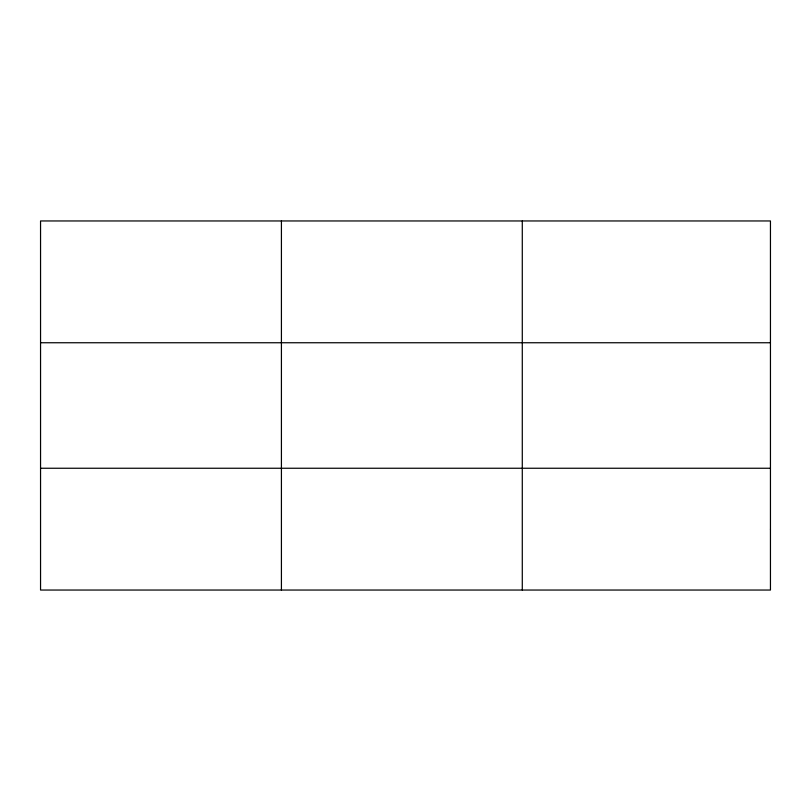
<?xml version="1.0" encoding="UTF-8"?>
<svg xmlns="http://www.w3.org/2000/svg" width="811" height="811" viewBox="0 0 811 811"><rect width="100%" height="100%" fill="white"/><g stroke="black" fill="none" stroke-linecap="round" stroke-linejoin="round"><path stroke-width="1.22" d="M281.417 220.957L281.417 590.043M522.284 220.957L522.284 590.043M40.55 342.749L770.45 342.749M40.55 468.251L770.45 468.251M770.45 529.147L770.45 590.043L40.55 590.043L40.55 220.957L770.45 220.957L770.45 529.147"/></g></svg>
